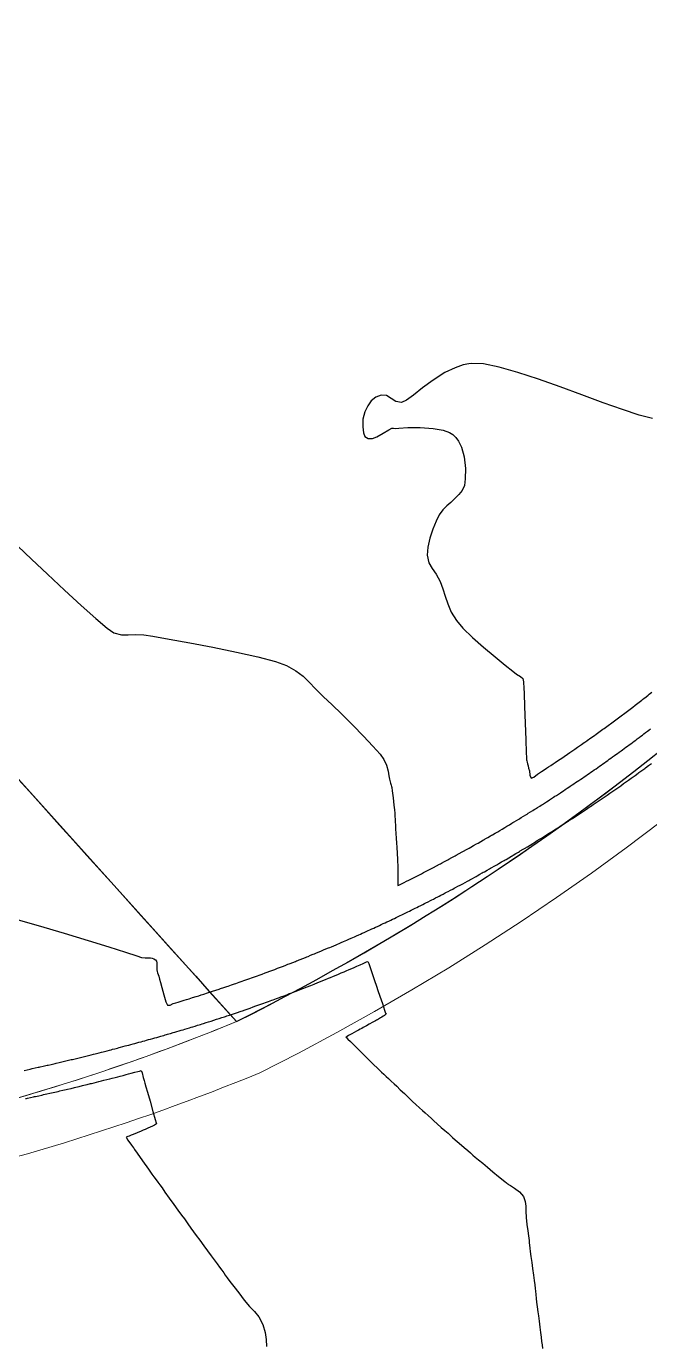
# Model space of a CAD drawing. Header units: millimetres. Extents: x 340454 to 342791, y 6993867 to 6995092.
# Drawn here: x 341638.7 to 341672, y 6994422.3 to 6994492.7 of the extents above; entities that cross this region are included whole.
import ezdxf

# ---------------------------------------------------------------- set-up
doc = ezdxf.new("R2010")
doc.units = ezdxf.units.MM
doc.header["$LTSCALE"] = 10
for name, color, linetype in [('T-HM-CURVA_INTERMEDIARIA', 45, 'Continuous'), ('T-HM-CURVA_MESTRA', 20, 'Continuous'), ('URB-Calçadas', 2, 'Continuous'), ('URB-Quadras', 3, 'Continuous')]:
    doc.layers.add(name, color=color, linetype=linetype)

msp = doc.modelspace()

# ---------------------------------------------------------------- linework, layer by layer
at = {"layer": 'T-HM-CURVA_INTERMEDIARIA', "color": 45, "linetype": 'Continuous', "lineweight": -3, "flags": 128}
for points, elevation in [([(341672.149, 6994471.783), (341671.442, 6994471.962), (341670.548, 6994472.252), (341669.515, 6994472.62), (341668.392, 6994473.034), (341667.228, 6994473.462), (341666.071, 6994473.874), (341664.97, 6994474.236), (341663.975, 6994474.519), (341663.133, 6994474.689), (341662.495, 6994474.715), (341662.495, 6994474.715), (341662.346, 6994474.695), (341662.053, 6994474.633), (341661.623, 6994474.489), (341661.076, 6994474.227), (341660.442, 6994473.828), (341659.879, 6994473.408), (341659.401, 6994473.027), (341659.022, 6994472.748), (341658.759, 6994472.63), (341658.451, 6994472.69), (341658.196, 6994472.851), (341657.95, 6994473.001), (341657.667, 6994473.027), (341657.38, 6994472.913), (341657.145, 6994472.719), (341656.954, 6994472.454), (341656.795, 6994472.125), (341656.701, 6994471.736), (341656.688, 6994471.338), (341656.729, 6994471.007), (341656.795, 6994470.821), (341656.969, 6994470.712), (341657.205, 6994470.707), (341657.435, 6994470.801), (341657.773, 6994470.988), (341658.086, 6994471.174), (341658.24, 6994471.261), (341658.329, 6994471.26), (341658.419, 6994471.25), (341658.618, 6994471.265), (341659.098, 6994471.292), (341659.746, 6994471.298), (341660.45, 6994471.248), (341660.978, 6994471.147), (341661.316, 6994471.024), (341661.499, 6994470.915), (341661.576, 6994470.852), (341661.658, 6994470.768), (341661.8, 6994470.576), (341661.962, 6994470.239), (341662.097, 6994469.737), (341662.165, 6994469.101), (341662.157, 6994468.556), (341662.115, 6994468.208), (341661.998, 6994467.931), (341661.815, 6994467.73), (341661.58, 6994467.487), (341661.382, 6994467.287), (341661.175, 6994467.111), (341660.97, 6994466.909), (341660.772, 6994466.633), (341660.603, 6994466.303), (341660.422, 6994465.874), (341660.261, 6994465.394), (341660.154, 6994464.914), (341660.132, 6994464.484), (341660.223, 6994464.079), (341660.391, 6994463.773), (341660.603, 6994463.47), (341660.825, 6994463.072), (341660.971, 6994462.687), (341661.09, 6994462.294), (341661.222, 6994461.884), (341661.407, 6994461.452), (341661.686, 6994460.993), (341662.034, 6994460.591), (341662.545, 6994460.1), (341663.143, 6994459.573), (341663.753, 6994459.061), (341664.299, 6994458.616), (341664.707, 6994458.292), (341664.901, 6994458.14), (341665.102, 6994458.016), (341665.24, 6994457.903), (341665.278, 6994457.733), (341665.276, 6994457.599), (341665.282, 6994457.501), (341665.287, 6994457.403), (341665.299, 6994457.11), (341665.326, 6994456.418), (341665.36, 6994455.528), (341665.395, 6994454.642), (341665.421, 6994453.959), (341665.432, 6994453.681), (341665.434, 6994453.628), (341665.436, 6994453.574), (341665.447, 6994453.509), (341665.461, 6994453.437), (341665.483, 6994453.351), (341665.511, 6994453.248), (341665.543, 6994453.13), (341665.586, 6994452.971), (341665.612, 6994452.755), (341665.687, 6994452.59), (341665.83, 6994452.646), (341666.009, 6994452.797), (341666.13, 6994452.876), (341666.237, 6994452.945), (341666.371, 6994453.033), (341666.5, 6994453.117), (341666.603, 6994453.185), (341666.731, 6994453.27), (341666.86, 6994453.355), (341666.962, 6994453.424), (341667.091, 6994453.51), (341667.219, 6994453.596), (341667.321, 6994453.664), (341667.449, 6994453.751), (341667.612, 6994453.861), (341667.747, 6994453.954), (341667.806, 6994453.994), (341667.851, 6994454.025), (341668.006, 6994454.132), (341668.162, 6994454.24), (341668.212, 6994454.275), (341668.364, 6994454.381), (341668.516, 6994454.487), (341668.573, 6994454.527), (341668.675, 6994454.599), (341668.869, 6994454.736), (341669.059, 6994454.872), (341669.158, 6994454.942), (341669.221, 6994454.987), (341669.365, 6994455.091), (341669.509, 6994455.195), (341669.571, 6994455.24), (341669.714, 6994455.345), (341669.858, 6994455.449), (341669.92, 6994455.495), (341670.063, 6994455.6), (341670.205, 6994455.706), (341670.268, 6994455.752), (341670.41, 6994455.858), (341670.552, 6994455.964), (341670.614, 6994456.01), (341670.755, 6994456.117), (341670.897, 6994456.224), (341670.959, 6994456.271), (341671.099, 6994456.379), (341671.24, 6994456.486), (341671.302, 6994456.533), (341671.442, 6994456.642), (341671.582, 6994456.75), (341671.644, 6994456.798), (341671.694, 6994456.837), (341671.814, 6994456.93), (341671.934, 6994457.024), (341671.985, 6994457.064), (341672.123, 6994457.173)], 691), ([(341638.279, 6994464.973), (341639.009, 6994464.28), (341639.864, 6994463.471), (341640.77, 6994462.621), (341641.652, 6994461.807), (341642.433, 6994461.106), (341643.04, 6994460.595), (341643.396, 6994460.348), (341643.809, 6994460.233), (341644.166, 6994460.231), (341644.539, 6994460.259), (341645, 6994460.237), (341645.488, 6994460.158), (341646.344, 6994460.009), (341647.451, 6994459.807), (341648.691, 6994459.569), (341649.944, 6994459.312), (341651.094, 6994459.055), (341652.021, 6994458.813), (341652.608, 6994458.606), (341653.121, 6994458.318), (341653.502, 6994458.03), (341653.825, 6994457.718), (341654.166, 6994457.359), (341654.601, 6994456.93), (341655.033, 6994456.518), (341655.568, 6994455.994), (341656.15, 6994455.412), (341656.723, 6994454.826), (341657.23, 6994454.291), (341657.615, 6994453.861), (341657.822, 6994453.589), (341657.958, 6994453.274), (341658.036, 6994452.967), (341658.079, 6994452.709), (341658.108, 6994452.54), (341658.168, 6994452.32), (341658.198, 6994452.208), (341658.214, 6994452.15), (341658.232, 6994452.083), (341658.254, 6994451.916), (341658.303, 6994451.543), (341658.354, 6994451.143), (341658.384, 6994450.893), (341658.396, 6994450.721), (341658.404, 6994450.548), (341658.413, 6994450.403), (341658.421, 6994450.255), (341658.432, 6994450.072), (341658.444, 6994449.866), (341658.457, 6994449.646), (341658.474, 6994449.374), (341658.489, 6994449.138), (341658.506, 6994448.884), (341658.524, 6994448.593), (341658.54, 6994448.251), (341658.552, 6994447.824), (341658.559, 6994447.373), (341658.564, 6994447.014), (341658.566, 6994446.868), (341658.621, 6994446.888), (341658.719, 6994446.937), (341658.904, 6994447.028), (341659.019, 6994447.086), (341659.142, 6994447.147), (341659.294, 6994447.223), (341659.433, 6994447.294), (341659.544, 6994447.35), (341659.683, 6994447.421), (341659.822, 6994447.492), (341659.933, 6994447.549), (341660.071, 6994447.621), (341660.21, 6994447.692), (341660.32, 6994447.75), (341660.458, 6994447.822), (341660.634, 6994447.915), (341660.781, 6994447.992), (341660.845, 6994448.026), (341660.891, 6994448.051), (341661.06, 6994448.141), (341661.23, 6994448.232), (341661.284, 6994448.261), (341661.448, 6994448.351), (341661.614, 6994448.44), (341661.675, 6994448.474), (341661.835, 6994448.562), (341661.997, 6994448.65), (341662.065, 6994448.688), (341662.221, 6994448.775), (341662.378, 6994448.862), (341662.455, 6994448.905), (341662.606, 6994448.991), (341662.759, 6994449.077), (341662.844, 6994449.125), (341662.99, 6994449.209), (341663.139, 6994449.293), (341663.185, 6994449.32), (341663.231, 6994449.347), (341663.373, 6994449.429), (341663.517, 6994449.512), (341663.567, 6994449.541), (341663.617, 6994449.57), (341663.755, 6994449.651), (341663.895, 6994449.732), (341663.948, 6994449.764), (341664.002, 6994449.796), (341664.135, 6994449.875), (341664.271, 6994449.955), (341664.328, 6994449.989), (341664.385, 6994450.023), (341664.514, 6994450.101), (341664.646, 6994450.179), (341664.706, 6994450.216), (341664.766, 6994450.253), (341664.892, 6994450.329), (341665.02, 6994450.406), (341665.083, 6994450.445), (341665.147, 6994450.484), (341665.268, 6994450.559), (341665.392, 6994450.635), (341665.459, 6994450.676), (341665.525, 6994450.717), (341665.643, 6994450.791), (341665.764, 6994450.865), (341665.834, 6994450.909), (341665.903, 6994450.953), (341666.018, 6994451.025), (341666.134, 6994451.098), (341666.207, 6994451.144), (341666.28, 6994451.191), (341666.39, 6994451.261), (341666.503, 6994451.333), (341666.579, 6994451.382), (341666.655, 6994451.431), (341666.762, 6994451.499), (341666.871, 6994451.569), (341666.949, 6994451.621), (341667.028, 6994451.672), (341667.132, 6994451.739), (341667.237, 6994451.808), (341667.318, 6994451.862), (341667.4, 6994451.915), (341667.5, 6994451.981), (341667.602, 6994452.049), (341667.686, 6994452.105), (341667.77, 6994452.161), (341667.867, 6994452.225), (341667.966, 6994452.292), (341668.052, 6994452.349), (341668.138, 6994452.407), (341668.233, 6994452.471), (341668.329, 6994452.536), (341668.417, 6994452.596), (341668.504, 6994452.656), (341668.597, 6994452.719), (341668.69, 6994452.783), (341668.78, 6994452.844), (341668.869, 6994452.906), (341668.959, 6994452.968), (341669.051, 6994453.031), (341669.142, 6994453.095), (341669.232, 6994453.158), (341669.321, 6994453.22), (341669.409, 6994453.282), (341669.503, 6994453.348), (341669.595, 6994453.413), (341669.681, 6994453.474), (341669.767, 6994453.534), (341669.851, 6994453.594), (341669.935, 6994453.654), (341670.029, 6994453.721), (341670.123, 6994453.789), (341670.206, 6994453.849), (341670.29, 6994453.909), (341670.384, 6994453.977), (341670.477, 6994454.045), (341670.56, 6994454.105), (341670.643, 6994454.166), (341670.737, 6994454.235), (341670.831, 6994454.303), (341670.913, 6994454.364), (341670.996, 6994454.425), (341671.089, 6994454.494), (341671.183, 6994454.563), (341671.265, 6994454.624), (341671.346, 6994454.686), (341671.44, 6994454.755), (341671.533, 6994454.825), (341671.615, 6994454.887), (341671.696, 6994454.948), (341671.789, 6994455.019), (341671.882, 6994455.089), (341671.963, 6994455.151), (341672.044, 6994455.213)], 692), ([(341637.91, 6994445.135), (341639.353, 6994444.735), (341640.745, 6994444.326), (341642.026, 6994443.934), (341643.137, 6994443.583), (341644.022, 6994443.299), (341644.62, 6994443.105), (341644.874, 6994443.028), (341645.078, 6994443.006), (341645.25, 6994442.999), (341645.348, 6994442.995), (341645.444, 6994442.981), (341645.535, 6994442.955), (341645.618, 6994442.899), (341645.683, 6994442.831), (341645.695, 6994442.728), (341645.693, 6994442.651), (341645.696, 6994442.6), (341645.697, 6994442.538), (341645.699, 6994442.478), (341645.7, 6994442.409), (341645.701, 6994442.358), (341645.715, 6994442.276), (341645.737, 6994442.202), (341645.766, 6994442.106), (341645.792, 6994442.021), (341645.837, 6994441.869), (341645.892, 6994441.686), (341645.961, 6994441.425), (341646.063, 6994441.027), (341646.171, 6994440.655), (341646.258, 6994440.471), (341646.397, 6994440.484), (341646.572, 6994440.563), (341646.7, 6994440.602), (341646.831, 6994440.641), (341646.993, 6994440.69), (341647.146, 6994440.737), (341647.269, 6994440.774), (341647.413, 6994440.819), (341647.605, 6994440.879), (341647.797, 6994440.939), (341647.939, 6994440.984), (341648.058, 6994441.022), (341648.208, 6994441.07), (341648.395, 6994441.13), (341648.552, 6994441.181), (341648.619, 6994441.203), (341648.669, 6994441.219), (341648.849, 6994441.279), (341649.03, 6994441.339), (341649.086, 6994441.358), (341649.262, 6994441.417), (341649.439, 6994441.476), (341649.503, 6994441.498), (341649.675, 6994441.557), (341649.849, 6994441.616), (341649.919, 6994441.641), (341650.087, 6994441.699), (341650.257, 6994441.758), (341650.334, 6994441.786), (341650.499, 6994441.844), (341650.665, 6994441.903), (341650.749, 6994441.933), (341650.91, 6994441.991), (341651.072, 6994442.049), (341651.163, 6994442.082), (341651.32, 6994442.14), (341651.478, 6994442.198), (341651.527, 6994442.216), (341651.576, 6994442.234), (341651.729, 6994442.291), (341651.884, 6994442.349), (341651.936, 6994442.368), (341651.989, 6994442.388), (341652.138, 6994442.445), (341652.289, 6994442.502), (341652.345, 6994442.523), (341652.401, 6994442.544), (341652.546, 6994442.6), (341652.693, 6994442.657), (341652.752, 6994442.68), (341652.812, 6994442.703), (341652.953, 6994442.758), (341653.097, 6994442.814), (341653.159, 6994442.839), (341653.222, 6994442.864), (341653.286, 6994442.889), (341653.351, 6994442.916), (341653.49, 6994442.971), (341653.631, 6994443.027), (341653.699, 6994443.054), (341653.767, 6994443.082), (341653.903, 6994443.137), (341654.04, 6994443.192), (341654.111, 6994443.222), (341654.183, 6994443.251), (341654.314, 6994443.305), (341654.448, 6994443.36), (341654.522, 6994443.391), (341654.597, 6994443.422), (341654.725, 6994443.475), (341654.855, 6994443.529), (341654.933, 6994443.562), (341655.011, 6994443.596), (341655.135, 6994443.648), (341655.261, 6994443.701), (341655.342, 6994443.736), (341655.423, 6994443.771), (341655.543, 6994443.823), (341655.666, 6994443.875), (341655.75, 6994443.912), (341655.835, 6994443.949), (341655.951, 6994444), (341656.071, 6994444.052), (341656.158, 6994444.091), (341656.245, 6994444.129), (341656.358, 6994444.179), (341656.474, 6994444.23), (341656.564, 6994444.271), (341656.655, 6994444.312), (341656.764, 6994444.361), (341656.877, 6994444.411), (341656.97, 6994444.454), (341657.063, 6994444.496), (341657.17, 6994444.545), (341657.278, 6994444.594), (341657.375, 6994444.639), (341657.471, 6994444.683), (341657.574, 6994444.731), (341657.679, 6994444.779), (341657.778, 6994444.826), (341657.877, 6994444.872), (341657.977, 6994444.919), (341658.079, 6994444.967), (341658.182, 6994445.016), (341658.282, 6994445.064), (341658.38, 6994445.11), (341658.478, 6994445.156), (341658.584, 6994445.207), (341658.687, 6994445.257), (341658.781, 6994445.302), (341658.876, 6994445.348), (341658.985, 6994445.401), (341659.091, 6994445.453), (341659.182, 6994445.497), (341659.273, 6994445.542), (341659.385, 6994445.597), (341659.494, 6994445.652), (341659.582, 6994445.695), (341659.669, 6994445.738), (341659.784, 6994445.796), (341659.896, 6994445.852), (341659.98, 6994445.894), (341660.064, 6994445.936), (341660.181, 6994445.996), (341660.297, 6994446.055), (341660.377, 6994446.095), (341660.458, 6994446.136), (341660.578, 6994446.198), (341660.696, 6994446.259), (341660.773, 6994446.299), (341660.851, 6994446.339), (341660.973, 6994446.403), (341661.094, 6994446.466), (341661.168, 6994446.505), (341661.242, 6994446.543), (341661.368, 6994446.61), (341661.491, 6994446.675), (341661.562, 6994446.713), (341661.633, 6994446.75), (341661.761, 6994446.818), (341661.886, 6994446.886), (341661.955, 6994446.922), (341662.023, 6994446.959), (341662.153, 6994447.029), (341662.281, 6994447.099), (341662.346, 6994447.134), (341662.412, 6994447.17), (341662.543, 6994447.242), (341662.674, 6994447.314), (341662.736, 6994447.349), (341662.799, 6994447.383), (341662.933, 6994447.458), (341663.065, 6994447.531), (341663.125, 6994447.565), (341663.186, 6994447.598), (341663.322, 6994447.675), (341663.456, 6994447.751), (341663.514, 6994447.783), (341663.571, 6994447.816), (341663.709, 6994447.894), (341663.846, 6994447.972), (341663.901, 6994448.004), (341663.955, 6994448.035), (341664.095, 6994448.116), (341664.234, 6994448.196), (341664.286, 6994448.226), (341664.338, 6994448.256), (341664.48, 6994448.339), (341664.621, 6994448.422), (341664.671, 6994448.451), (341664.72, 6994448.48), (341664.864, 6994448.565), (341665.006, 6994448.649), (341665.054, 6994448.677), (341665.101, 6994448.705), (341665.246, 6994448.792), (341665.39, 6994448.879), (341665.435, 6994448.906), (341665.481, 6994448.933), (341665.627, 6994449.022), (341665.773, 6994449.111), (341665.816, 6994449.137), (341665.859, 6994449.163), (341666.007, 6994449.254), (341666.154, 6994449.344), (341666.236, 6994449.395), (341666.385, 6994449.487), (341666.534, 6994449.58), (341666.612, 6994449.628), (341666.763, 6994449.723), (341666.912, 6994449.817), (341666.987, 6994449.864), (341667.139, 6994449.961), (341667.289, 6994450.057), (341667.361, 6994450.102), (341667.513, 6994450.2), (341667.665, 6994450.298), (341667.733, 6994450.342), (341667.886, 6994450.442), (341668.039, 6994450.542), (341668.104, 6994450.584), (341668.258, 6994450.686), (341668.412, 6994450.787), (341668.473, 6994450.828), (341668.628, 6994450.931), (341668.783, 6994451.034), (341668.842, 6994451.074), (341668.998, 6994451.179), (341669.153, 6994451.283), (341669.209, 6994451.321), (341669.365, 6994451.428), (341669.521, 6994451.534), (341669.575, 6994451.571), (341669.731, 6994451.679), (341669.888, 6994451.787), (341669.939, 6994451.823), (341670.096, 6994451.933), (341670.253, 6994452.042), (341670.302, 6994452.077), (341670.46, 6994452.188), (341670.617, 6994452.299), (341670.664, 6994452.333), (341670.711, 6994452.366), (341670.868, 6994452.478), (341671.025, 6994452.59), (341671.071, 6994452.623), (341671.227, 6994452.737), (341671.384, 6994452.85), (341671.429, 6994452.883), (341671.585, 6994452.997), (341671.742, 6994453.111), (341671.786, 6994453.144), (341671.942, 6994453.259), (341672.098, 6994453.375)], 693), ([(341638.606, 6994436.998), (341638.765, 6994437.032), (341638.926, 6994437.067), (341638.981, 6994437.079), (341639.037, 6994437.092), (341639.193, 6994437.126), (341639.351, 6994437.161), (341639.409, 6994437.174), (341639.467, 6994437.187), (341639.621, 6994437.222), (341639.776, 6994437.257), (341639.837, 6994437.271), (341639.897, 6994437.285), (341640.048, 6994437.319), (341640.201, 6994437.354), (341640.264, 6994437.369), (341640.328, 6994437.384), (341640.476, 6994437.418), (341640.625, 6994437.453), (341640.691, 6994437.468), (341640.757, 6994437.484), (341640.903, 6994437.518), (341641.049, 6994437.553), (341641.118, 6994437.57), (341641.187, 6994437.586), (341641.329, 6994437.621), (341641.473, 6994437.655), (341641.545, 6994437.673), (341641.617, 6994437.69), (341641.756, 6994437.724), (341641.897, 6994437.759), (341641.971, 6994437.777), (341642.046, 6994437.796), (341642.182, 6994437.83), (341642.32, 6994437.864), (341642.398, 6994437.883), (341642.475, 6994437.903), (341642.608, 6994437.936), (341642.743, 6994437.97), (341642.824, 6994437.991), (341642.904, 6994438.012), (341643.034, 6994438.045), (341643.166, 6994438.079), (341643.249, 6994438.1), (341643.333, 6994438.122), (341643.459, 6994438.155), (341643.588, 6994438.189), (341643.675, 6994438.211), (341643.762, 6994438.234), (341643.884, 6994438.267), (341644.01, 6994438.3), (341644.1, 6994438.324), (341644.19, 6994438.348), (341644.309, 6994438.38), (341644.431, 6994438.413), (341644.525, 6994438.438), (341644.618, 6994438.464), (341644.734, 6994438.495), (341644.852, 6994438.527), (341644.949, 6994438.554), (341645.046, 6994438.581), (341645.145, 6994438.608), (341645.248, 6994438.637), (341645.359, 6994438.668), (341645.474, 6994438.699), (341645.58, 6994438.729), (341645.686, 6994438.759), (341645.804, 6994438.792), (341645.901, 6994438.82), (341645.983, 6994438.843), (341646.06, 6994438.865), (341646.141, 6994438.888), (341646.206, 6994438.906), (341646.271, 6994438.925), (341646.328, 6994438.942), (341646.429, 6994438.971), (341646.564, 6994439.011), (341646.659, 6994439.038), (341646.755, 6994439.066), (341646.88, 6994439.103), (341647.001, 6994439.139), (341647.091, 6994439.166), (341647.181, 6994439.192), (341647.31, 6994439.232), (341647.436, 6994439.27), (341647.522, 6994439.296), (341647.607, 6994439.321), (341647.74, 6994439.363), (341647.871, 6994439.403), (341647.952, 6994439.428), (341648.032, 6994439.453), (341648.108, 6994439.477), (341648.185, 6994439.501), (341648.322, 6994439.544), (341648.456, 6994439.586), (341648.529, 6994439.609), (341648.601, 6994439.632), (341648.742, 6994439.677), (341648.88, 6994439.722), (341648.948, 6994439.744), (341649.017, 6994439.766), (341649.161, 6994439.814), (341649.303, 6994439.86), (341649.367, 6994439.881), (341649.432, 6994439.903), (341649.58, 6994439.952), (341649.725, 6994440), (341649.786, 6994440.021), (341649.847, 6994440.041), (341649.998, 6994440.093), (341650.147, 6994440.143), (341650.204, 6994440.163), (341650.261, 6994440.182), (341650.415, 6994440.236), (341650.568, 6994440.288), (341650.621, 6994440.307), (341650.674, 6994440.325), (341650.832, 6994440.381), (341650.988, 6994440.436), (341651.037, 6994440.453), (341651.086, 6994440.47), (341651.248, 6994440.528), (341651.408, 6994440.585), (341651.499, 6994440.618), (341651.663, 6994440.678), (341651.827, 6994440.737), (341651.91, 6994440.768), (341652.078, 6994440.83), (341652.245, 6994440.891), (341652.321, 6994440.92), (341652.492, 6994440.984), (341652.663, 6994441.048), (341652.731, 6994441.074), (341652.906, 6994441.14), (341653.079, 6994441.207), (341653.14, 6994441.23), (341653.318, 6994441.299), (341653.495, 6994441.368), (341653.549, 6994441.389), (341653.671, 6994441.437), (341653.91, 6994441.531), (341654.095, 6994441.604), (341654.283, 6994441.68), (341654.424, 6994441.737), (341654.548, 6994441.787), (341654.703, 6994441.85), (341654.853, 6994441.912), (341654.973, 6994441.961), (341655.123, 6994442.023), (341655.273, 6994442.085), (341655.391, 6994442.135), (341655.541, 6994442.198), (341655.691, 6994442.261), (341655.809, 6994442.311), (341655.959, 6994442.375), (341656.108, 6994442.439), (341656.226, 6994442.49), (341656.375, 6994442.554), (341656.555, 6994442.633), (341656.705, 6994442.699), (341656.79, 6994442.736), (341656.881, 6994442.786), (341656.961, 6994442.812), (341657.01, 6994442.7), (341657.099, 6994442.437), (341657.206, 6994442.107), (341657.311, 6994441.795), (341657.414, 6994441.497), (341657.496, 6994441.261), (341657.599, 6994440.964), (341657.736, 6994440.563), (341657.857, 6994440.204), (341657.91, 6994440.047), (341657.931, 6994440), (341657.888, 6994439.959), (341657.846, 6994439.929), (341657.784, 6994439.887), (341657.714, 6994439.844), (341657.642, 6994439.8), (341657.588, 6994439.768), (341657.535, 6994439.737), (341657.474, 6994439.702), (341657.423, 6994439.673), (341657.371, 6994439.644), (341657.234, 6994439.568), (341657.034, 6994439.457), (341656.88, 6994439.373), (341656.778, 6994439.317), (341656.706, 6994439.277), (341656.634, 6994439.238), (341656.552, 6994439.193), (341656.459, 6994439.143), (341656.358, 6994439.088), (341656.234, 6994439.02), (341656.101, 6994438.948), (341655.934, 6994438.859), (341655.849, 6994438.813), (341655.785, 6994438.778), (341655.832, 6994438.729), (341655.897, 6994438.665), (341656.026, 6994438.538), (341656.313, 6994438.254), (341656.664, 6994437.908), (341656.984, 6994437.593), (341657.251, 6994437.331), (341657.49, 6994437.096), (341657.682, 6994436.908), (341657.805, 6994436.79), (341657.929, 6994436.675), (341658.054, 6994436.562), (341658.199, 6994436.431), (341658.364, 6994436.281), (341658.502, 6994436.15), (341658.694, 6994435.966), (341658.91, 6994435.76), (341659.12, 6994435.56), (341659.345, 6994435.346), (341659.527, 6994435.173), (341659.713, 6994435), (341659.88, 6994434.851), (341660.014, 6994434.735), (341660.182, 6994434.586), (341660.351, 6994434.43), (341660.49, 6994434.299), (341660.666, 6994434.138), (341660.874, 6994433.955), (341661.065, 6994433.793), (341661.24, 6994433.64), (341661.376, 6994433.518), (341661.482, 6994433.419), (341661.618, 6994433.297), (341661.842, 6994433.106), (341662.102, 6994432.886), (341662.294, 6994432.723), (341662.432, 6994432.6), (341662.57, 6994432.478), (341662.694, 6994432.372), (341662.874, 6994432.222), (341663.095, 6994432.039), (341663.344, 6994431.833), (341663.635, 6994431.594), (341663.94, 6994431.344), (341664.183, 6994431.145), (341664.29, 6994431.057), (341664.342, 6994431.013), (341664.389, 6994430.972), (341664.428, 6994430.938), (341664.467, 6994430.904), (341664.568, 6994430.853), (341664.794, 6994430.72), (341665.056, 6994430.52), (341665.266, 6994430.268), (341665.365, 6994430.008), (341665.389, 6994429.757), (341665.386, 6994429.482), (341665.407, 6994429.151), (341665.455, 6994428.78), (341665.501, 6994428.439), (341665.536, 6994428.176), (341665.554, 6994428.04), (341665.566, 6994427.922), (341665.577, 6994427.803), (341665.591, 6994427.67), (341665.609, 6994427.504), (341665.63, 6994427.341), (341665.666, 6994427.069), (341665.709, 6994426.746), (341665.751, 6994426.43), (341665.8, 6994426.081), (341665.841, 6994425.796), (341665.873, 6994425.553), (341665.894, 6994425.367), (341665.909, 6994425.219), (341665.928, 6994425.033), (341665.95, 6994424.824), (341665.972, 6994424.624), (341666.002, 6994424.375), (341666.036, 6994424.122), (341666.069, 6994423.895), (341666.107, 6994423.61), (341666.144, 6994423.297), (341666.174, 6994423.021), (341666.205, 6994422.758), (341666.235, 6994422.533), (341666.261, 6994422.353), (341666.289, 6994422.163)], 694)]:
    msp.add_lwpolyline(points, dxfattribs=dict(at, elevation=elevation))
at = {"layer": 'T-HM-CURVA_MESTRA', "color": 20, "linetype": 'Continuous', "lineweight": -3, "elevation": 695, "flags": 128}
msp.add_lwpolyline([(341638.677, 6994435.492), (341638.735, 6994435.504), (341638.793, 6994435.516), (341638.954, 6994435.551), (341639.113, 6994435.586), (341639.167, 6994435.598), (341639.221, 6994435.61), (341639.386, 6994435.646), (341639.549, 6994435.682), (341639.599, 6994435.693), (341639.65, 6994435.704), (341639.818, 6994435.742), (341639.985, 6994435.779), (341640.078, 6994435.8), (341640.25, 6994435.84), (341640.42, 6994435.879), (341640.506, 6994435.898), (341640.681, 6994435.939), (341640.855, 6994435.979), (341640.933, 6994435.998), (341641.112, 6994436.04), (341641.29, 6994436.082), (341641.361, 6994436.099), (341641.543, 6994436.143), (341641.725, 6994436.186), (341641.788, 6994436.201), (341641.974, 6994436.247), (341642.16, 6994436.292), (341642.214, 6994436.305), (341642.343, 6994436.337), (341642.594, 6994436.4), (341642.739, 6994436.436), (341642.868, 6994436.468), (341643.029, 6994436.509), (341643.184, 6994436.548), (341643.307, 6994436.58), (341643.463, 6994436.62), (341643.618, 6994436.66), (341643.741, 6994436.692), (341643.897, 6994436.732), (341644.052, 6994436.773), (341644.175, 6994436.805), (341644.33, 6994436.846), (341644.525, 6994436.898), (341644.688, 6994436.942), (341644.764, 6994436.962), (341644.816, 6994436.979), (341644.865, 6994436.99), (341644.904, 6994436.864), (341644.972, 6994436.617), (341645.016, 6994436.463), (341645.06, 6994436.309), (341645.114, 6994436.117), (341645.194, 6994435.833), (341645.331, 6994435.347), (341645.482, 6994434.812), (341645.604, 6994434.379), (341645.655, 6994434.2), (341645.671, 6994434.149), (341645.624, 6994434.111), (341645.573, 6994434.08), (341645.501, 6994434.043), (341645.433, 6994434.01), (341645.365, 6994433.979), (341645.303, 6994433.951), (341645.253, 6994433.929), (341645.183, 6994433.9), (341645.114, 6994433.87), (341645.065, 6994433.849), (341645.019, 6994433.829), (341644.964, 6994433.806), (341644.852, 6994433.759), (341644.645, 6994433.671), (341644.432, 6994433.582), (341644.315, 6994433.533), (341644.225, 6994433.495), (341644.139, 6994433.469), (341644.057, 6994433.426), (341644.152, 6994433.272), (341644.338, 6994433.012), (341644.444, 6994432.868), (341644.477, 6994432.823), (341644.509, 6994432.779), (341644.642, 6994432.588), (341644.933, 6994432.171), (341645.241, 6994431.73), (341645.425, 6994431.469), (341645.539, 6994431.313), (341645.654, 6994431.157), (341645.75, 6994431.027), (341645.849, 6994430.894), (341645.971, 6994430.728), (341646.127, 6994430.508), (341646.353, 6994430.186), (341646.599, 6994429.84), (341646.811, 6994429.543), (341647.006, 6994429.279), (341647.162, 6994429.071), (341647.357, 6994428.807), (341647.516, 6994428.586), (341647.654, 6994428.392), (341647.799, 6994428.187), (341647.981, 6994427.935), (341648.196, 6994427.645), (341648.407, 6994427.364), (341648.6, 6994427.108), (341648.759, 6994426.895), (341648.916, 6994426.68), (341649.041, 6994426.504), (341649.163, 6994426.334), (341649.267, 6994426.188), (341649.35, 6994426.073), (341649.456, 6994425.929), (341649.596, 6994425.742), (341649.806, 6994425.465), (341650.067, 6994425.123), (341650.358, 6994424.74), (341650.643, 6994424.405), (341650.9, 6994424.135), (341651.133, 6994423.843), (341651.345, 6994423.441), (341651.482, 6994423.008), (341651.527, 6994422.636), (341651.54, 6994422.263)], dxfattribs=at)
at = {"layer": 'URB-Calçadas', "lineweight": 0}
for points in [[(341465.549, 6994408.477, 0.017619), (341608.344, 6994403.976, 0.095454), (341661.137, 6994415.012), (341661.137, 6994415.012), (341661.137, 6994415.012, 0.080859), (341702.01, 6994444.146), (341702.01, 6994444.146, -0.216427), (341713.237, 6994445.318), (341715.159, 6994444.283, -0.070464), (341719.112, 6994441.373), (341762.085, 6994399.264, -0.1217), (341777.729, 6994375.246, 0.346942), (341824.461, 6994337.89), (341885.502, 6994331.862, 0.032652), (341897.249, 6994331.897, 0.063839), (341919.984, 6994336.412, 0.019522), (341947.001, 6994347.519, -0.066321), (342002.369, 6994364.024, 0.079793), (342013.358, 6994369.194), (342015.438, 6994375.96, 0.055249), (342044.396, 6994473.014), (342044.366, 6994491.724, 0.02818), (342048.626, 6994542.987, -0.045751), (342067.037, 6994709.74)], [(341549.964, 6994572.578), (341544.441, 6994513.129, 0.441915), (341552.414, 6994504.389), (341573.451, 6994504.41, -2.636759), (341572.626, 6994493.167, -0.012632), (341474.754, 6994497.063, 0.571181), (341474.754, 6994497.063, 0.423438), (341466.244, 6994490.841), (341461.414, 6994441.05, 0.451996), (341468.35, 6994432.344, 0.01745), (341608.104, 6994427.975, 0.093596), (341651.192, 6994436.869, 0.2812), (341724.28, 6994553.693)]]:
    msp.add_lwpolyline(points, format="xyb", dxfattribs=at)
at = {"layer": 'URB-Quadras', "color": 252, "lineweight": 0}
msp.add_lwpolyline([(341572.659, 6994506.386, -2.326577), (341571.688, 6994491.18, -0.012591), (341474.035, 6994495.106, 0.405063), (341468.732, 6994490.599), (341463.902, 6994440.809, 0.423192), (341468.548, 6994435.337, 0.017447), (341608.073, 6994430.975, 0.093313), (341649.949, 6994439.602, 0.275349), (341721.223, 6994551.03)], format="xyb", dxfattribs=at)
at = {"layer": 'URB-Quadras', "color": 252}
msp.add_lwpolyline([(341601.325, 6994493.645), (341603.483, 6994491.214, 0.00031), (341649.949, 6994439.602, 0.12001), (341696.585, 6994479.141), (341692.371, 6994482.945), (341691.845, 6994483.65), (341689.777, 6994486.69), (341688.542, 6994488.402), (341687.418, 6994489.971), (341686.053, 6994491.684), (341683.729, 6994494.137)], format="xyb", dxfattribs=at)
at = {"layer": 'URB-Quadras', "color": 252, "lineweight": 0}
for points in [[(341603.697, 6994490.975), (341593.079, 6994490.975), (341593.079, 6994487.975), (341637.921, 6994435.426, 0.027571), (341649.949, 6994439.602)], [(341703.93, 6994441.826, -0.080581), (341662.381, 6994412.28, -0.014691), (341654.401, 6994409.207, 0.282783), (341653.082, 6994407.579), (341652.199, 6994400.833, -0.027057), (341644.332, 6994361.297, 0.005791), (341707.675, 6994363.454), (341712.783, 6994406.509, 0.073867), (341715.813, 6994441.106), (341715.665, 6994441.25, 0.331147)]]:
    msp.add_lwpolyline(points, format="xyb", close=True, dxfattribs=at)

doc.saveas('drawing.dxf')
